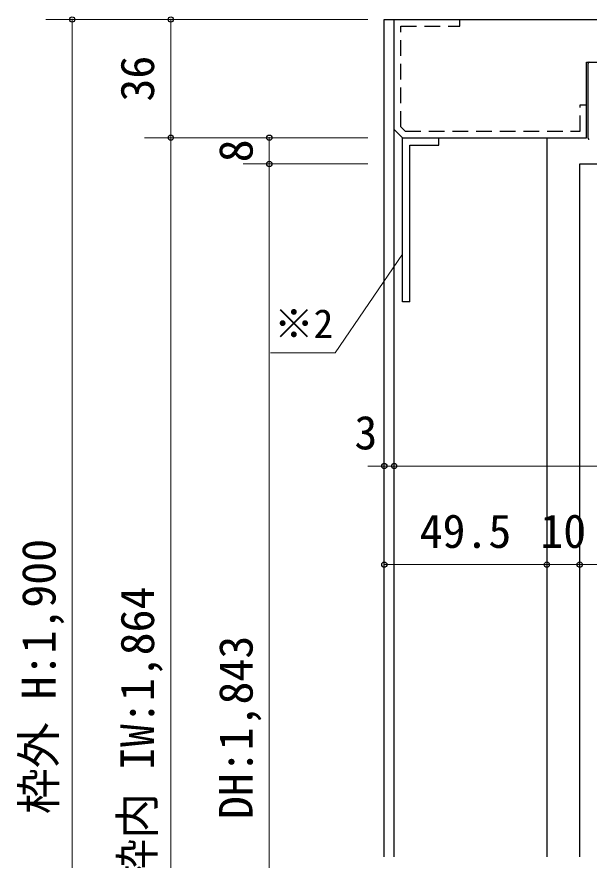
# Model space of a CAD drawing. Units: millimetres at full size. Extents: x -800 to 800, y -560 to 560.
# Drawn here: x -609.1 to -434.9, y 165 to 421.8 of the extents above; entities that cross this region are included whole.
import ezdxf
from ezdxf.enums import TextEntityAlignment as Align

# ---------------------------------------------------------------- set-up
doc = ezdxf.new("R2010")
doc.units = ezdxf.units.MM
doc.header["$LTSCALE"] = 4
doc.header["$PDMODE"] = 32
doc.header["$PDSIZE"] = 1.6
doc.linetypes.add('DASHED1', pattern=[1.8, 1.2, -0.6])
doc.layers.add('2-0', color=7, linetype='Continuous', lineweight=25)
doc.styles.add('ＭＳ ゴシック', font='')
doc.styles.get('ＭＳ ゴシック').set_extended_font_data('MS Gothic')

msp = doc.modelspace()

# ---------------------------------------------------------------- linework, layer by layer
at = {"layer": '2-0', "color": 4, "lineweight": 9}
for p, q in [((-600.286, 421), (-562.286, 421)), ((-592.286, 21), (-592.286, 421)), ((-570.286, 421), (-502.286, 421)), ((-562.286, 385.001), (-562.286, 421)), ((-570.286, 385.001), (-532.286, 385.001)), ((-562.286, 21), (-562.286, 385.001)), ((-540.286, 385.001), (-502.286, 385.001)), ((-532.286, 377.002), (-532.286, 385.001)), ((-540.286, 377.002), (-502.286, 377.002)), ((-532.286, 33.999), (-532.286, 377.002)), ((-502.286, 285.002), (-340.29, 285.002)), ((-497.286, 285.002), (-494.283, 285.002)), ((-497.286, 255.002), (-447.787, 255.002)), ((-447.787, 255.002), (-437.788, 255.002)), ((-437.788, 255.002), (-404.788, 255.002))]:
    msp.add_line(p, q, dxfattribs=at)
at = {"layer": '2-0'}
for p, q in [((-497.286, 421), (-406.265, 421)), ((-497.286, 166), (-497.286, 421)), ((-494.283, 166), (-494.283, 421)), ((-435.686, 385.002), (-435.686, 408.001)), ((-435.686, 408), (-406.886, 408)), ((-435.285, 407.501), (-435.285, 385.002)), ((-494.283, 387.501), (-491.785, 385.003)), ((-491.785, 385.002), (-435.686, 385.002)), ((-491.785, 335.002), (-491.785, 385.001)), ((-489.489, 382.701), (-480.638, 382.701)), ((-489.489, 335.002), (-489.489, 382.7)), ((-480.638, 382.701), (-480.638, 385.002)), ((-447.787, 385.002), (-447.787, 166)), ((-437.788, 377.003), (-404.788, 377.003)), ((-437.788, 166), (-437.788, 377.002)), ((-489.489, 335.002), (-491.785, 335.002))]:
    msp.add_line(p, q, dxfattribs=at)
at = {"layer": '2-0', "linetype": 'DASHED1'}
for p, q in [((-492.283, 388.33), (-492.283, 419)), ((-492.283, 419), (-474.283, 419)), ((-474.283, 419), (-474.283, 421)), ((-437.686, 387.002), (-437.686, 395.002)), ((-437.686, 395.002), (-435.686, 395.002))]:
    msp.add_line(p, q, dxfattribs=at)
msp.add_lwpolyline([(-492.283, 388.33), (-490.955, 387.002), (-437.686, 387.002)], dxfattribs=at)
at = {"layer": '2-0', "color": 4, "lineweight": 9}
msp.add_lwpolyline([(-491.785, 349.549), (-512.225, 319.508), (-531.972, 319.508)], dxfattribs=at)
at = {"layer": '2-0'}
for centre, radius, start, end in [((-434.772, 407.501), 0.513, 171.7242, 180.01938), ((-434.782, 407.502), 0.503, 163.47315, 171.71348), ((-434.785, 407.503), 0.499, 155.31878, 163.46682), ((-434.786, 407.503), 0.499, 147.25951, 155.31645), ((-434.786, 407.504), 0.498, 139.26212, 147.26009), ((-434.787, 407.504), 0.497, 131.2737, 139.26414), ((-434.789, 407.506), 0.495, 123.23542, 131.27554), ((-434.791, 407.509), 0.491, 115.09675, 123.23543), ((-434.792, 407.511), 0.489, 106.82962, 115.09341), ((-434.772, 385.001), 0.513, 179.98062, 188.2758), ((-434.782, 385), 0.503, 188.28652, 196.52685), ((-434.785, 384.999), 0.499, 196.53318, 204.68122), ((-434.786, 384.999), 0.499, 204.68355, 212.74049), ((-434.786, 384.999), 0.498, 212.73991, 220.73788), ((-434.787, 384.998), 0.497, 220.73586, 228.7263), ((-434.789, 384.996), 0.495, 228.72446, 236.76458), ((-434.791, 384.993), 0.491, 236.76457, 244.90325), ((-434.792, 384.991), 0.489, 244.90659, 253.17038)]:
    msp.add_arc(centre, radius, start, end, dxfattribs=at)
at = {"layer": '2-0', "color": 4}
for p in [(-592.286, 421), (-562.286, 421), (-562.286, 385.001), (-532.286, 385.001), (-532.286, 377.002), (-497.286, 285.002), (-494.283, 285.002), (-497.286, 255.002), (-447.787, 255.002), (-437.788, 255.002)]:
    msp.add_point(p, dxfattribs=at)

# ---------------------------------------------------------------- texts
at = {"layer": '2-0', "style": 'ＭＳ ゴシック'}
for s, p in [('36', (-564.286, 396)), ('8', (-534.286, 377.501)), ('枠外 H:1,900', (-594.286, 179)), ('枠内 IW:1,864', (-564.286, 157.5)), ('DH:1,843', (-534.286, 177.5))]:
    msp.add_text(s, height=10.26, rotation=90, dxfattribs=at).set_placement(p, align=Align.BOTTOM_LEFT)
for s, height, p in [('※2', 8.798, (-530.816, 321.336)), ('3', 10.26, (-506.382, 287.002)), ('49.5', 10.26, (-486.537, 257.002)), ('10', 10.26, (-449.788, 257.002))]:
    msp.add_text(s, height=height, dxfattribs=at).set_placement(p, align=Align.BOTTOM_LEFT)

doc.saveas('drawing.dxf')
